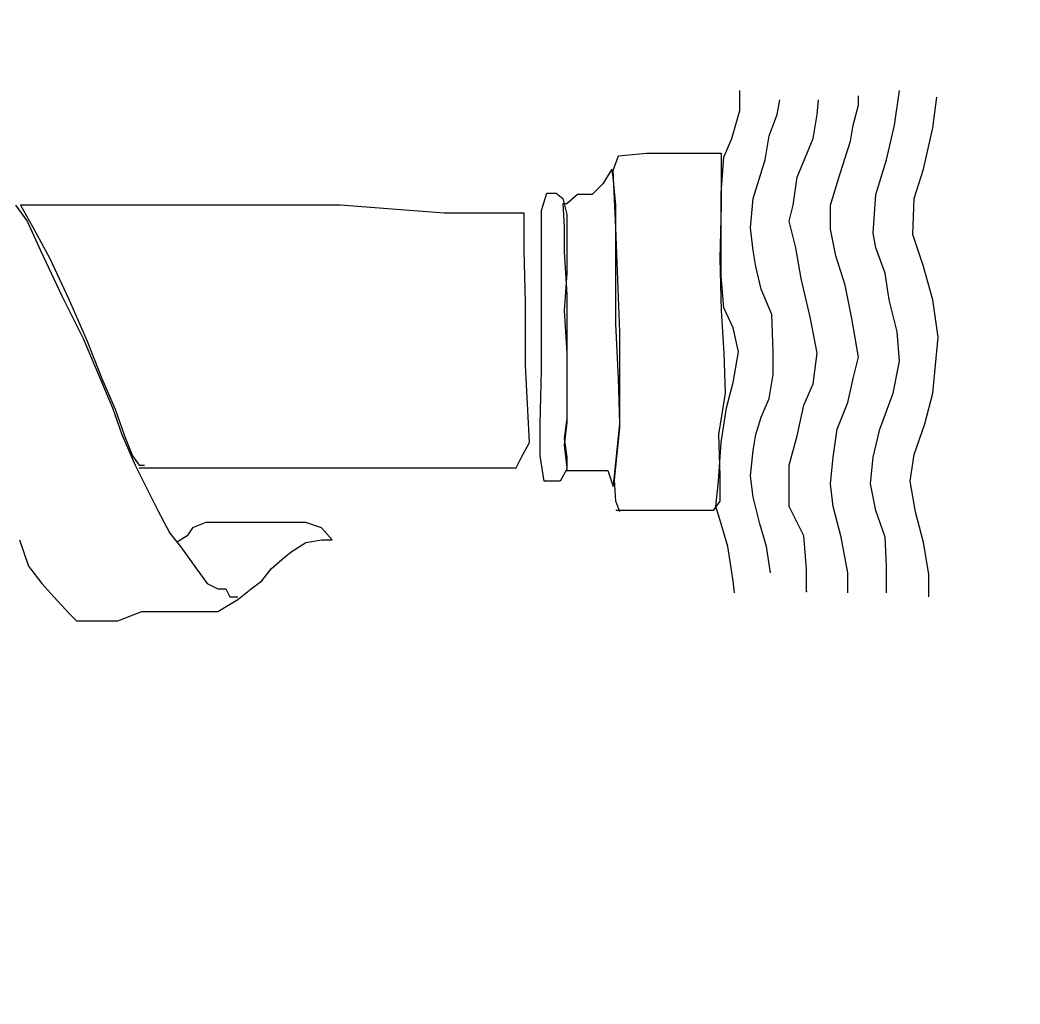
# Model space of a CAD drawing. Extents: x 731154 to 731744, y 4379381 to 4380408.
# Drawn here: x 731193.23 to 731200.74, y 4380228.09 to 4380235.47 of the extents above; entities that cross this region are included whole.
import ezdxf

# ---------------------------------------------------------------- set-up
doc = ezdxf.new("R2010")
doc.units = 0
doc.layers.get('0').update_dxf_attribs({"linetype": 'CONTINUOUS'})

msp = doc.modelspace()

# ---------------------------------------------------------------- linework, layer by layer
at = {"color": 0, "linetype": 'CONTINUOUS'}
for p, q in [((731198.64, 4380234.79), (731198.64, 4380234.94)), ((731198.64, 4380234.79), (731198.64, 4380234.94)), ((731199.53, 4380234.83), (731199.53, 4380234.9)), ((731199.53, 4380234.83), (731199.53, 4380234.9)), ((731199.8, 4380234.68), (731199.84, 4380234.94)), ((731199.8, 4380234.68), (731199.84, 4380234.94)), ((731200.09, 4380234.66), (731200.12, 4380234.89)), ((731200.09, 4380234.66), (731200.12, 4380234.89)), ((731198.92, 4380234.76), (731198.94, 4380234.87)), ((731198.92, 4380234.76), (731198.94, 4380234.87)), ((731199.22, 4380234.76), (731199.23, 4380234.87)), ((731199.22, 4380234.76), (731199.23, 4380234.87)), ((731199.49, 4380234.68), (731199.53, 4380234.83)), ((731199.49, 4380234.68), (731199.53, 4380234.83)), ((731198.58, 4380234.58), (731198.64, 4380234.79)), ((731198.58, 4380234.58), (731198.64, 4380234.79)), ((731198.86, 4380234.6), (731198.92, 4380234.76)), ((731198.86, 4380234.6), (731198.92, 4380234.76)), ((731199.19, 4380234.58), (731199.22, 4380234.76)), ((731199.19, 4380234.58), (731199.22, 4380234.76)), ((731199.47, 4380234.56), (731199.49, 4380234.68)), ((731199.47, 4380234.56), (731199.49, 4380234.68)), ((731199.74, 4380234.42), (731199.8, 4380234.68)), ((731199.74, 4380234.42), (731199.8, 4380234.68)), ((731200.02, 4380234.35), (731200.09, 4380234.66)), ((731200.02, 4380234.35), (731200.09, 4380234.66)), ((731198.52, 4380234.44), (731198.58, 4380234.58)), ((731198.52, 4380234.44), (731198.58, 4380234.58)), ((731198.83, 4380234.42), (731198.86, 4380234.6)), ((731198.83, 4380234.42), (731198.86, 4380234.6)), ((731199.07, 4380234.29), (731199.19, 4380234.58)), ((731199.07, 4380234.29), (731199.19, 4380234.58)), ((731199.39, 4380234.31), (731199.47, 4380234.56)), ((731199.39, 4380234.31), (731199.47, 4380234.56)), ((731197.69, 4380234.34), (731197.73, 4380234.45)), ((731197.69, 4380234.34), (731197.73, 4380234.45)), ((731197.73, 4380234.45), (731197.94, 4380234.47)), ((731197.73, 4380234.45), (731197.94, 4380234.47)), ((731197.94, 4380234.47), (731198.25, 4380234.47)), ((731197.94, 4380234.47), (731198.25, 4380234.47)), ((731198.25, 4380234.47), (731198.4, 4380234.47)), ((731198.25, 4380234.47), (731198.4, 4380234.47)), ((731198.4, 4380234.47), (731198.5, 4380234.47)), ((731198.4, 4380234.47), (731198.5, 4380234.47)), ((731198.5, 4380234.47), (731198.5, 4380234.36)), ((731198.5, 4380234.47), (731198.5, 4380234.36)), ((731198.5, 4380234.17), (731198.52, 4380234.44)), ((731198.5, 4380234.17), (731198.52, 4380234.44)), ((731197.68, 4380234.35), (731197.61, 4380234.24)), ((731197.68, 4380234.35), (731197.61, 4380234.24)), ((731197.69, 4380234.29), (731197.68, 4380234.35)), ((731197.69, 4380234.29), (731197.68, 4380234.35)), ((731198.5, 4380234.36), (731198.5, 4380234.08)), ((731198.5, 4380234.36), (731198.5, 4380234.08)), ((731198.74, 4380234.13), (731198.83, 4380234.42)), ((731198.74, 4380234.13), (731198.83, 4380234.42)), ((731199.66, 4380234.16), (731199.74, 4380234.42)), ((731199.66, 4380234.16), (731199.74, 4380234.42)), ((731199.95, 4380234.13), (731200.02, 4380234.35)), ((731199.95, 4380234.13), (731200.02, 4380234.35)), ((731197.71, 4380233.91), (731197.69, 4380234.34)), ((731197.71, 4380233.91), (731197.69, 4380234.34)), ((731197.71, 4380234.08), (731197.69, 4380234.29)), ((731197.71, 4380234.08), (731197.69, 4380234.29)), ((731199.04, 4380234.08), (731199.07, 4380234.29)), ((731199.04, 4380234.08), (731199.07, 4380234.29)), ((731199.32, 4380234.08), (731199.39, 4380234.31)), ((731199.32, 4380234.08), (731199.39, 4380234.31)), ((731197.61, 4380234.24), (731197.53, 4380234.16)), ((731197.61, 4380234.24), (731197.53, 4380234.16)), ((731197.15, 4380234.04), (731197.19, 4380234.17)), ((731197.15, 4380234.04), (731197.19, 4380234.17)), ((731197.19, 4380234.17), (731197.26, 4380234.17)), ((731197.19, 4380234.17), (731197.26, 4380234.17)), ((731197.26, 4380234.17), (731197.31, 4380234.13)), ((731197.26, 4380234.17), (731197.31, 4380234.13)), ((731197.31, 4380234.13), (731197.34, 4380234.01)), ((731197.31, 4380234.13), (731197.34, 4380234.01)), ((731197.42, 4380234.16), (731197.34, 4380234.09)), ((731197.42, 4380234.16), (731197.34, 4380234.09)), ((731197.53, 4380234.16), (731197.42, 4380234.16)), ((731197.53, 4380234.16), (731197.42, 4380234.16)), ((731198.5, 4380233.87), (731198.5, 4380234.17)), ((731198.5, 4380233.87), (731198.5, 4380234.17)), ((731198.72, 4380233.91), (731198.74, 4380234.13)), ((731198.72, 4380233.91), (731198.74, 4380234.13)), ((731199.64, 4380233.87), (731199.66, 4380234.16)), ((731199.64, 4380233.87), (731199.66, 4380234.16)), ((731199.94, 4380233.86), (731199.95, 4380234.13)), ((731199.94, 4380233.86), (731199.95, 4380234.13)), ((731193.2, 4380234.08), (731193.29, 4380233.96)), ((731193.2, 4380234.08), (731193.29, 4380233.96)), ((731193.29, 4380234.08), (731193.24, 4380234.08)), ((731193.24, 4380234.08), (731193.33, 4380233.92)), ((731193.29, 4380234.08), (731193.24, 4380234.08)), ((731193.24, 4380234.08), (731193.33, 4380233.92)), ((731193.44, 4380234.08), (731193.29, 4380234.08)), ((731193.44, 4380234.08), (731193.29, 4380234.08)), ((731193.82, 4380234.08), (731193.44, 4380234.08)), ((731193.82, 4380234.08), (731193.44, 4380234.08)), ((731194.42, 4380234.08), (731193.82, 4380234.08)), ((731194.42, 4380234.08), (731193.82, 4380234.08)), ((731194.92, 4380234.08), (731194.42, 4380234.08)), ((731194.92, 4380234.08), (731194.42, 4380234.08)), ((731195.64, 4380234.08), (731194.92, 4380234.08)), ((731195.64, 4380234.08), (731194.92, 4380234.08)), ((731196.42, 4380234.02), (731195.64, 4380234.08)), ((731196.42, 4380234.02), (731195.64, 4380234.08)), ((731197.34, 4380234.09), (731197.31, 4380234.09)), ((731197.31, 4380234.09), (731197.32, 4380233.92)), ((731197.34, 4380234.09), (731197.31, 4380234.09)), ((731197.31, 4380234.09), (731197.32, 4380233.92)), ((731197.71, 4380233.73), (731197.71, 4380234.08)), ((731197.71, 4380233.73), (731197.71, 4380234.08)), ((731198.5, 4380234.08), (731198.49, 4380233.68)), ((731198.5, 4380234.08), (731198.49, 4380233.68)), ((731199.01, 4380233.96), (731199.04, 4380234.08)), ((731199.01, 4380233.96), (731199.04, 4380234.08)), ((731199.32, 4380233.9), (731199.32, 4380234.08)), ((731199.32, 4380233.9), (731199.32, 4380234.08)), ((731196.88, 4380234.02), (731196.42, 4380234.02)), ((731196.88, 4380234.02), (731196.42, 4380234.02)), ((731197.02, 4380234.02), (731196.88, 4380234.02)), ((731197.02, 4380234.02), (731196.88, 4380234.02)), ((731197.02, 4380233.96), (731197.02, 4380234.02)), ((731197.02, 4380233.96), (731197.02, 4380234.02)), ((731197.15, 4380233.84), (731197.15, 4380234.04)), ((731197.15, 4380233.84), (731197.15, 4380234.04)), ((731197.34, 4380234.01), (731197.34, 4380233.91)), ((731197.34, 4380234.01), (731197.34, 4380233.91)), ((731193.29, 4380233.96), (731193.39, 4380233.74)), ((731193.29, 4380233.96), (731193.39, 4380233.74)), ((731193.33, 4380233.92), (731193.46, 4380233.68)), ((731193.33, 4380233.92), (731193.46, 4380233.68)), ((731197.02, 4380233.74), (731197.02, 4380233.96)), ((731197.02, 4380233.74), (731197.02, 4380233.96)), ((731197.32, 4380233.92), (731197.32, 4380233.73)), ((731197.32, 4380233.92), (731197.32, 4380233.73)), ((731197.34, 4380233.91), (731197.34, 4380233.57)), ((731197.34, 4380233.91), (731197.34, 4380233.57)), ((731197.74, 4380233.13), (731197.71, 4380233.91)), ((731197.74, 4380233.13), (731197.71, 4380233.91)), ((731198.74, 4380233.74), (731198.72, 4380233.91)), ((731198.74, 4380233.74), (731198.72, 4380233.91)), ((731199.06, 4380233.76), (731199.01, 4380233.96)), ((731199.06, 4380233.76), (731199.01, 4380233.96)), ((731199.36, 4380233.7), (731199.32, 4380233.9)), ((731199.36, 4380233.7), (731199.32, 4380233.9)), ((731197.15, 4380233.38), (731197.15, 4380233.84)), ((731197.15, 4380233.38), (731197.15, 4380233.84)), ((731198.5, 4380233.55), (731198.5, 4380233.87)), ((731198.5, 4380233.55), (731198.5, 4380233.87)), ((731199.66, 4380233.76), (731199.64, 4380233.87)), ((731199.66, 4380233.76), (731199.64, 4380233.87)), ((731200.02, 4380233.62), (731199.94, 4380233.86)), ((731200.02, 4380233.62), (731199.94, 4380233.86)), ((731199.1, 4380233.53), (731199.06, 4380233.76)), ((731199.1, 4380233.53), (731199.06, 4380233.76)), ((731199.73, 4380233.57), (731199.66, 4380233.76)), ((731199.73, 4380233.57), (731199.66, 4380233.76)), ((731193.39, 4380233.74), (731193.55, 4380233.4)), ((731193.39, 4380233.74), (731193.55, 4380233.4)), ((731193.46, 4380233.68), (731193.6, 4380233.38)), ((731193.46, 4380233.68), (731193.6, 4380233.38)), ((731197.03, 4380233.35), (731197.02, 4380233.74)), ((731197.03, 4380233.35), (731197.02, 4380233.74)), ((731197.32, 4380233.73), (731197.34, 4380233.41)), ((731197.32, 4380233.73), (731197.34, 4380233.41)), ((731197.71, 4380233.19), (731197.71, 4380233.73)), ((731197.71, 4380233.19), (731197.71, 4380233.73)), ((731198.49, 4380233.68), (731198.5, 4380233.29)), ((731198.49, 4380233.68), (731198.5, 4380233.29)), ((731198.76, 4380233.62), (731198.74, 4380233.74)), ((731198.76, 4380233.62), (731198.74, 4380233.74)), ((731199.43, 4380233.48), (731199.36, 4380233.7)), ((731199.43, 4380233.48), (731199.36, 4380233.7)), ((731198.8, 4380233.45), (731198.76, 4380233.62)), ((731198.8, 4380233.45), (731198.76, 4380233.62)), ((731200.09, 4380233.37), (731200.02, 4380233.62)), ((731200.09, 4380233.37), (731200.02, 4380233.62)), ((731197.34, 4380233.57), (731197.32, 4380233.29)), ((731197.34, 4380233.57), (731197.32, 4380233.29)), ((731198.52, 4380233.31), (731198.5, 4380233.55)), ((731198.52, 4380233.31), (731198.5, 4380233.55)), ((731199.17, 4380233.23), (731199.1, 4380233.53)), ((731199.17, 4380233.23), (731199.1, 4380233.53)), ((731199.76, 4380233.37), (731199.73, 4380233.57)), ((731199.76, 4380233.37), (731199.73, 4380233.57)), ((731198.88, 4380233.26), (731198.8, 4380233.45)), ((731198.88, 4380233.26), (731198.8, 4380233.45)), ((731199.48, 4380233.23), (731199.43, 4380233.48)), ((731199.48, 4380233.23), (731199.43, 4380233.48)), ((731193.55, 4380233.4), (731193.71, 4380233.08)), ((731193.55, 4380233.4), (731193.71, 4380233.08)), ((731193.6, 4380233.38), (731193.74, 4380233.06)), ((731193.6, 4380233.38), (731193.74, 4380233.06)), ((731197.15, 4380232.84), (731197.15, 4380233.38)), ((731197.15, 4380232.84), (731197.15, 4380233.38)), ((731197.34, 4380233.41), (731197.34, 4380233.11)), ((731197.34, 4380233.41), (731197.34, 4380233.11)), ((731197.03, 4380232.88), (731197.03, 4380233.35)), ((731197.03, 4380232.88), (731197.03, 4380233.35)), ((731198.59, 4380233.16), (731198.52, 4380233.31)), ((731198.59, 4380233.16), (731198.52, 4380233.31)), ((731199.82, 4380233.13), (731199.76, 4380233.37)), ((731199.82, 4380233.13), (731199.76, 4380233.37)), ((731200.13, 4380233.09), (731200.09, 4380233.37)), ((731200.13, 4380233.09), (731200.09, 4380233.37)), ((731197.32, 4380233.29), (731197.34, 4380232.97)), ((731197.32, 4380233.29), (731197.34, 4380232.97)), ((731198.5, 4380233.29), (731198.52, 4380232.97)), ((731198.5, 4380233.29), (731198.52, 4380232.97)), ((731198.89, 4380232.98), (731198.88, 4380233.26)), ((731198.89, 4380232.98), (731198.88, 4380233.26)), ((731199.22, 4380232.97), (731199.17, 4380233.23)), ((731199.22, 4380232.97), (731199.17, 4380233.23)), ((731199.53, 4380232.94), (731199.48, 4380233.23)), ((731199.53, 4380232.94), (731199.48, 4380233.23)), ((731197.73, 4380232.78), (731197.71, 4380233.19)), ((731197.73, 4380232.78), (731197.71, 4380233.19)), ((731198.63, 4380232.98), (731198.59, 4380233.16)), ((731198.63, 4380232.98), (731198.59, 4380233.16)), ((731193.71, 4380233.08), (731193.82, 4380232.82)), ((731193.71, 4380233.08), (731193.82, 4380232.82)), ((731197.34, 4380233.11), (731197.34, 4380232.75)), ((731197.34, 4380233.11), (731197.34, 4380232.75)), ((731197.74, 4380232.41), (731197.74, 4380233.13)), ((731197.74, 4380232.41), (731197.74, 4380233.13)), ((731199.84, 4380232.91), (731199.82, 4380233.13)), ((731199.84, 4380232.91), (731199.82, 4380233.13)), ((731200.11, 4380232.88), (731200.13, 4380233.09)), ((731200.11, 4380232.88), (731200.13, 4380233.09)), ((731193.74, 4380233.06), (731193.85, 4380232.78)), ((731193.74, 4380233.06), (731193.85, 4380232.78)), ((731197.34, 4380232.97), (731197.34, 4380232.67)), ((731197.34, 4380232.97), (731197.34, 4380232.67)), ((731198.52, 4380232.97), (731198.53, 4380232.67)), ((731198.52, 4380232.97), (731198.53, 4380232.67)), ((731198.59, 4380232.75), (731198.63, 4380232.98)), ((731198.59, 4380232.75), (731198.63, 4380232.98)), ((731198.89, 4380232.81), (731198.89, 4380232.98)), ((731198.89, 4380232.81), (731198.89, 4380232.98)), ((731199.19, 4380232.74), (731199.22, 4380232.97)), ((731199.19, 4380232.74), (731199.22, 4380232.97)), ((731199.49, 4380232.78), (731199.53, 4380232.94)), ((731199.49, 4380232.78), (731199.53, 4380232.94)), ((731197.06, 4380232.3), (731197.03, 4380232.88)), ((731197.06, 4380232.3), (731197.03, 4380232.88)), ((731199.79, 4380232.67), (731199.84, 4380232.91)), ((731199.79, 4380232.67), (731199.84, 4380232.91)), ((731200.09, 4380232.67), (731200.11, 4380232.88)), ((731200.09, 4380232.67), (731200.11, 4380232.88)), ((731193.82, 4380232.82), (731193.93, 4380232.56)), ((731193.82, 4380232.82), (731193.93, 4380232.56)), ((731193.85, 4380232.78), (731193.95, 4380232.55)), ((731193.85, 4380232.78), (731193.95, 4380232.55)), ((731197.14, 4380232.44), (731197.15, 4380232.84)), ((731197.14, 4380232.44), (731197.15, 4380232.84)), ((731197.74, 4380232.44), (731197.73, 4380232.78)), ((731197.74, 4380232.44), (731197.73, 4380232.78)), ((731198.86, 4380232.63), (731198.89, 4380232.81)), ((731198.86, 4380232.63), (731198.89, 4380232.81)), ((731199.45, 4380232.6), (731199.49, 4380232.78)), ((731199.45, 4380232.6), (731199.49, 4380232.78)), ((731197.34, 4380232.75), (731197.34, 4380232.45)), ((731197.34, 4380232.75), (731197.34, 4380232.45)), ((731198.54, 4380232.56), (731198.59, 4380232.75)), ((731198.54, 4380232.56), (731198.59, 4380232.75)), ((731199.12, 4380232.58), (731199.19, 4380232.74)), ((731199.12, 4380232.58), (731199.19, 4380232.74)), ((731197.34, 4380232.67), (731197.34, 4380232.48)), ((731197.34, 4380232.67), (731197.34, 4380232.48)), ((731198.53, 4380232.67), (731198.48, 4380232.36)), ((731198.53, 4380232.67), (731198.48, 4380232.36)), ((731198.8, 4380232.49), (731198.86, 4380232.63)), ((731198.8, 4380232.49), (731198.86, 4380232.63)), ((731199.69, 4380232.4), (731199.79, 4380232.67)), ((731199.69, 4380232.4), (731199.79, 4380232.67)), ((731200.03, 4380232.44), (731200.09, 4380232.67)), ((731200.03, 4380232.44), (731200.09, 4380232.67)), ((731193.93, 4380232.56), (731194, 4380232.36)), ((731193.93, 4380232.56), (731194, 4380232.36)), ((731193.95, 4380232.55), (731194.02, 4380232.35)), ((731193.95, 4380232.55), (731194.02, 4380232.35)), ((731198.5, 4380232.3), (731198.54, 4380232.56)), ((731198.5, 4380232.3), (731198.54, 4380232.56)), ((731199.07, 4380232.35), (731199.12, 4380232.58)), ((731199.07, 4380232.35), (731199.12, 4380232.58)), ((731199.37, 4380232.4), (731199.45, 4380232.6)), ((731199.37, 4380232.4), (731199.45, 4380232.6)), ((731197.34, 4380232.48), (731197.32, 4380232.33)), ((731197.34, 4380232.48), (731197.32, 4380232.33)), ((731198.76, 4380232.36), (731198.8, 4380232.49)), ((731198.76, 4380232.36), (731198.8, 4380232.49)), ((731197.14, 4380232.2), (731197.14, 4380232.44)), ((731197.14, 4380232.2), (731197.14, 4380232.44)), ((731197.34, 4380232.45), (731197.32, 4380232.28)), ((731197.34, 4380232.45), (731197.32, 4380232.28)), ((731197.7, 4380232.05), (731197.74, 4380232.44)), ((731197.7, 4380232.05), (731197.74, 4380232.44)), ((731197.7, 4380232.02), (731197.74, 4380232.41)), ((731197.7, 4380232.02), (731197.74, 4380232.41)), ((731199.34, 4380232.19), (731199.37, 4380232.4)), ((731199.34, 4380232.19), (731199.37, 4380232.4)), ((731199.64, 4380232.19), (731199.69, 4380232.4)), ((731199.64, 4380232.19), (731199.69, 4380232.4)), ((731199.95, 4380232.21), (731200.03, 4380232.44)), ((731199.95, 4380232.21), (731200.03, 4380232.44)), ((731194, 4380232.36), (731194.1, 4380232.13)), ((731194, 4380232.36), (731194.1, 4380232.13)), ((731194.02, 4380232.35), (731194.08, 4380232.2)), ((731194.02, 4380232.35), (731194.08, 4380232.2)), ((731197.32, 4380232.33), (731197.34, 4380232.19)), ((731197.32, 4380232.33), (731197.34, 4380232.19)), ((731198.48, 4380232.36), (731198.49, 4380232.05)), ((731198.48, 4380232.36), (731198.49, 4380232.05)), ((731198.74, 4380232.24), (731198.76, 4380232.36)), ((731198.74, 4380232.24), (731198.76, 4380232.36)), ((731199.01, 4380232.13), (731199.07, 4380232.35)), ((731199.01, 4380232.13), (731199.07, 4380232.35)), ((731197, 4380232.19), (731197.06, 4380232.3)), ((731197, 4380232.19), (731197.06, 4380232.3)), ((731197.32, 4380232.28), (731197.34, 4380232.11)), ((731197.32, 4380232.28), (731197.34, 4380232.11)), ((731198.48, 4380232.01), (731198.5, 4380232.3)), ((731198.48, 4380232.01), (731198.5, 4380232.3)), ((731194.08, 4380232.2), (731194.13, 4380232.13)), ((731194.08, 4380232.2), (731194.13, 4380232.13)), ((731196.96, 4380232.11), (731197, 4380232.19)), ((731196.96, 4380232.11), (731197, 4380232.19)), ((731197.17, 4380232.01), (731197.14, 4380232.2)), ((731197.17, 4380232.01), (731197.14, 4380232.2)), ((731197.34, 4380232.19), (731197.34, 4380232.1)), ((731197.34, 4380232.19), (731197.34, 4380232.1)), ((731198.72, 4380232.05), (731198.74, 4380232.24)), ((731198.72, 4380232.05), (731198.74, 4380232.24)), ((731199.32, 4380231.99), (731199.34, 4380232.19)), ((731199.32, 4380231.99), (731199.34, 4380232.19)), ((731199.62, 4380231.99), (731199.64, 4380232.19)), ((731199.62, 4380231.99), (731199.64, 4380232.19)), ((731199.92, 4380232.01), (731199.95, 4380232.21)), ((731199.92, 4380232.01), (731199.95, 4380232.21)), ((731194.1, 4380232.13), (731194.17, 4380231.99)), ((731194.1, 4380232.13), (731194.17, 4380231.99)), ((731194.13, 4380232.13), (731194.17, 4380232.13)), ((731194.13, 4380232.13), (731194.17, 4380232.13)), ((731194.13, 4380232.11), (731194.73, 4380232.11)), ((731194.13, 4380232.11), (731194.73, 4380232.11)), ((731194.73, 4380232.11), (731195.73, 4380232.11)), ((731194.73, 4380232.11), (731195.73, 4380232.11)), ((731195.73, 4380232.11), (731196.47, 4380232.11)), ((731195.73, 4380232.11), (731196.47, 4380232.11)), ((731196.47, 4380232.11), (731196.96, 4380232.11)), ((731196.47, 4380232.11), (731196.96, 4380232.11)), ((731197.34, 4380232.1), (731197.29, 4380232.01)), ((731197.34, 4380232.1), (731197.29, 4380232.01)), ((731199.01, 4380231.82), (731199.01, 4380232.13)), ((731199.01, 4380231.82), (731199.01, 4380232.13)), ((731197.34, 4380232.09), (731197.42, 4380232.09)), ((731197.34, 4380232.09), (731197.42, 4380232.09)), ((731197.42, 4380232.09), (731197.5, 4380232.09)), ((731197.42, 4380232.09), (731197.5, 4380232.09)), ((731197.5, 4380232.09), (731197.6, 4380232.09)), ((731197.5, 4380232.09), (731197.6, 4380232.09)), ((731197.6, 4380232.09), (731197.65, 4380232.09)), ((731197.6, 4380232.09), (731197.65, 4380232.09)), ((731197.65, 4380232.09), (731197.69, 4380231.97)), ((731197.65, 4380232.09), (731197.69, 4380231.97)), ((731197.69, 4380231.97), (731197.7, 4380232.05)), ((731197.69, 4380231.97), (731197.7, 4380232.05)), ((731198.49, 4380232.05), (731198.49, 4380231.86)), ((731198.49, 4380232.05), (731198.49, 4380231.86)), ((731198.74, 4380231.89), (731198.72, 4380232.05)), ((731198.74, 4380231.89), (731198.72, 4380232.05)), ((731194.17, 4380231.99), (731194.27, 4380231.79)), ((731194.17, 4380231.99), (731194.27, 4380231.79)), ((731197.25, 4380232.01), (731197.17, 4380232.01)), ((731197.25, 4380232.01), (731197.17, 4380232.01)), ((731197.29, 4380232.01), (731197.25, 4380232.01)), ((731197.29, 4380232.01), (731197.25, 4380232.01)), ((731197.71, 4380231.86), (731197.7, 4380232.02)), ((731197.71, 4380231.86), (731197.7, 4380232.02)), ((731198.46, 4380231.82), (731198.48, 4380232.01)), ((731198.46, 4380231.82), (731198.48, 4380232.01)), ((731199.34, 4380231.82), (731199.32, 4380231.99)), ((731199.34, 4380231.82), (731199.32, 4380231.99)), ((731199.66, 4380231.79), (731199.62, 4380231.99)), ((731199.66, 4380231.79), (731199.62, 4380231.99)), ((731199.96, 4380231.78), (731199.92, 4380232.01)), ((731199.96, 4380231.78), (731199.92, 4380232.01)), ((731198.79, 4380231.69), (731198.74, 4380231.89)), ((731198.79, 4380231.69), (731198.74, 4380231.89)), ((731197.74, 4380231.78), (731197.71, 4380231.86)), ((731197.74, 4380231.78), (731197.71, 4380231.86)), ((731198.49, 4380231.86), (731198.44, 4380231.79)), ((731198.49, 4380231.86), (731198.44, 4380231.79)), ((731198.5, 4380231.69), (731198.46, 4380231.82)), ((731198.5, 4380231.69), (731198.46, 4380231.82)), ((731199.12, 4380231.6), (731199.01, 4380231.82)), ((731199.12, 4380231.6), (731199.01, 4380231.82)), ((731199.4, 4380231.59), (731199.34, 4380231.82)), ((731199.4, 4380231.59), (731199.34, 4380231.82)), ((731194.27, 4380231.79), (731194.36, 4380231.62)), ((731194.27, 4380231.79), (731194.36, 4380231.62)), ((731197.77, 4380231.79), (731197.71, 4380231.79)), ((731197.77, 4380231.79), (731197.71, 4380231.79)), ((731197.9, 4380231.79), (731197.77, 4380231.79)), ((731197.9, 4380231.79), (731197.77, 4380231.79)), ((731198.1, 4380231.79), (731197.9, 4380231.79)), ((731198.1, 4380231.79), (731197.9, 4380231.79)), ((731198.35, 4380231.79), (731198.1, 4380231.79)), ((731198.35, 4380231.79), (731198.1, 4380231.79)), ((731198.44, 4380231.79), (731198.35, 4380231.79)), ((731198.44, 4380231.79), (731198.35, 4380231.79)), ((731199.73, 4380231.59), (731199.66, 4380231.79)), ((731199.73, 4380231.59), (731199.66, 4380231.79)), ((731200.02, 4380231.55), (731199.96, 4380231.78)), ((731200.02, 4380231.55), (731199.96, 4380231.78)), ((731194.53, 4380231.66), (731194.49, 4380231.6)), ((731194.53, 4380231.66), (731194.49, 4380231.6)), ((731194.63, 4380231.7), (731194.53, 4380231.66)), ((731194.63, 4380231.7), (731194.53, 4380231.66)), ((731194.73, 4380231.7), (731194.63, 4380231.7)), ((731194.73, 4380231.7), (731194.63, 4380231.7)), ((731194.9, 4380231.7), (731194.73, 4380231.7)), ((731194.9, 4380231.7), (731194.73, 4380231.7)), ((731195.01, 4380231.7), (731194.9, 4380231.7)), ((731195.01, 4380231.7), (731194.9, 4380231.7)), ((731195.16, 4380231.7), (731195.01, 4380231.7)), ((731195.16, 4380231.7), (731195.01, 4380231.7)), ((731195.28, 4380231.7), (731195.16, 4380231.7)), ((731195.28, 4380231.7), (731195.16, 4380231.7)), ((731195.38, 4380231.7), (731195.28, 4380231.7)), ((731195.38, 4380231.7), (731195.28, 4380231.7)), ((731195.5, 4380231.66), (731195.38, 4380231.7)), ((731195.5, 4380231.66), (731195.38, 4380231.7)), ((731195.58, 4380231.57), (731195.5, 4380231.66)), ((731195.58, 4380231.57), (731195.5, 4380231.66)), ((731198.55, 4380231.52), (731198.5, 4380231.69)), ((731198.55, 4380231.52), (731198.5, 4380231.69)), ((731198.84, 4380231.52), (731198.79, 4380231.69)), ((731198.84, 4380231.52), (731198.79, 4380231.69)), ((731194.36, 4380231.62), (731194.44, 4380231.52)), ((731194.36, 4380231.62), (731194.44, 4380231.52)), ((731194.49, 4380231.6), (731194.41, 4380231.55)), ((731194.49, 4380231.6), (731194.41, 4380231.55)), ((731199.14, 4380231.35), (731199.12, 4380231.6)), ((731199.14, 4380231.35), (731199.12, 4380231.6)), ((731199.45, 4380231.32), (731199.4, 4380231.59)), ((731199.45, 4380231.32), (731199.4, 4380231.59)), ((731199.74, 4380231.37), (731199.73, 4380231.59)), ((731199.74, 4380231.37), (731199.73, 4380231.59)), ((731193.23, 4380231.57), (731193.3, 4380231.37)), ((731193.23, 4380231.57), (731193.3, 4380231.37)), ((731194.44, 4380231.52), (731194.56, 4380231.35)), ((731194.44, 4380231.52), (731194.56, 4380231.35)), ((731195.27, 4380231.48), (731195.38, 4380231.55)), ((731195.27, 4380231.48), (731195.38, 4380231.55)), ((731195.38, 4380231.55), (731195.5, 4380231.57)), ((731195.38, 4380231.55), (731195.5, 4380231.57)), ((731195.5, 4380231.57), (731195.58, 4380231.57)), ((731195.5, 4380231.57), (731195.58, 4380231.57)), ((731198.59, 4380231.26), (731198.55, 4380231.52)), ((731198.59, 4380231.26), (731198.55, 4380231.52)), ((731198.87, 4380231.32), (731198.84, 4380231.52)), ((731198.87, 4380231.32), (731198.84, 4380231.52)), ((731200.06, 4380231.31), (731200.02, 4380231.55)), ((731200.06, 4380231.31), (731200.02, 4380231.55)), ((731195.2, 4380231.42), (731195.27, 4380231.48)), ((731195.2, 4380231.42), (731195.27, 4380231.48)), ((731193.3, 4380231.37), (731193.4, 4380231.24)), ((731193.3, 4380231.37), (731193.4, 4380231.24)), ((731194.56, 4380231.35), (731194.64, 4380231.24)), ((731194.56, 4380231.35), (731194.64, 4380231.24)), ((731195.05, 4380231.26), (731195.12, 4380231.35)), ((731195.05, 4380231.26), (731195.12, 4380231.35)), ((731195.12, 4380231.35), (731195.2, 4380231.42)), ((731195.12, 4380231.35), (731195.2, 4380231.42)), ((731199.14, 4380231.18), (731199.14, 4380231.35)), ((731199.14, 4380231.18), (731199.14, 4380231.35)), ((731199.74, 4380231.17), (731199.74, 4380231.37)), ((731199.74, 4380231.17), (731199.74, 4380231.37)), ((731199.45, 4380231.17), (731199.45, 4380231.32)), ((731199.45, 4380231.17), (731199.45, 4380231.32)), ((731200.06, 4380231.14), (731200.06, 4380231.31)), ((731200.06, 4380231.14), (731200.06, 4380231.31)), ((731193.4, 4380231.24), (731193.49, 4380231.14)), ((731193.4, 4380231.24), (731193.49, 4380231.14)), ((731194.64, 4380231.24), (731194.72, 4380231.2)), ((731194.64, 4380231.24), (731194.72, 4380231.2)), ((731194.72, 4380231.2), (731194.78, 4380231.2)), ((731194.72, 4380231.2), (731194.78, 4380231.2)), ((731194.78, 4380231.2), (731194.81, 4380231.14)), ((731194.78, 4380231.2), (731194.81, 4380231.14)), ((731194.87, 4380231.12), (731194.97, 4380231.2)), ((731194.87, 4380231.12), (731194.97, 4380231.2)), ((731194.97, 4380231.2), (731195.05, 4380231.26)), ((731194.97, 4380231.2), (731195.05, 4380231.26)), ((731198.6, 4380231.17), (731198.59, 4380231.26)), ((731198.6, 4380231.17), (731198.59, 4380231.26)), ((731193.49, 4380231.14), (731193.61, 4380231.01)), ((731193.49, 4380231.14), (731193.61, 4380231.01)), ((731194.81, 4380231.14), (731194.87, 4380231.14)), ((731194.81, 4380231.14), (731194.87, 4380231.14)), ((731194.72, 4380231.03), (731194.87, 4380231.12)), ((731194.72, 4380231.03), (731194.87, 4380231.12)), ((731193.61, 4380231.01), (731193.66, 4380230.96)), ((731193.61, 4380231.01), (731193.66, 4380230.96)), ((731193.97, 4380230.96), (731194.15, 4380231.03)), ((731193.97, 4380230.96), (731194.15, 4380231.03)), ((731194.15, 4380231.03), (731194.33, 4380231.03)), ((731194.15, 4380231.03), (731194.33, 4380231.03)), ((731194.33, 4380231.03), (731194.48, 4380231.03)), ((731194.33, 4380231.03), (731194.48, 4380231.03)), ((731194.48, 4380231.03), (731194.59, 4380231.03)), ((731194.48, 4380231.03), (731194.59, 4380231.03)), ((731194.59, 4380231.03), (731194.64, 4380231.03)), ((731194.59, 4380231.03), (731194.64, 4380231.03)), ((731194.64, 4380231.03), (731194.72, 4380231.03)), ((731194.64, 4380231.03), (731194.72, 4380231.03)), ((731193.66, 4380230.96), (731193.77, 4380230.96)), ((731193.66, 4380230.96), (731193.77, 4380230.96)), ((731193.77, 4380230.96), (731193.86, 4380230.96)), ((731193.77, 4380230.96), (731193.86, 4380230.96)), ((731193.86, 4380230.96), (731193.97, 4380230.96)), ((731193.86, 4380230.96), (731193.97, 4380230.96))]:
    msp.add_line(p, q, dxfattribs=at)
msp.add_point((731199.14, 4380231.18), dxfattribs=at)
msp.add_point((731199.14, 4380231.18), dxfattribs=at)

# ---------------------------------------------------------------- meshes
mesh = msp.add_polyface(dxfattribs=at)
corners = [(731154.5, 4379381), (731154.5, 4379381), (731154.5, 4379571.9618), (731462.5, 4379381), (731154.5, 4379746.4935), (731744, 4379381), (731154.5, 4380407.5), (731744, 4380042.0065), (731744, 4380407.5)]
mesh.append_faces([[corners[k] for k in face] for face in [(0, 1, 3, 2), (2, 3, 5, 4), (4, 5, 7, 6), (6, 7, 8, 8)]], dxfattribs={"vtx0": -1, "vtx2": -1, "color": 0})
mesh = msp.add_polyface(dxfattribs=at)
corners = [(731164.5, 4380221), (731164.5, 4380221), (731164.5, 4380395.2713), (731445.58, 4380221), (731164.5, 4380401.5), (731445.58, 4380227.2287), (731445.58, 4380401.5)]
mesh.append_faces([[corners[k] for k in face] for face in [(0, 1, 3, 2), (2, 3, 5, 4), (4, 5, 6, 6)]], dxfattribs={"vtx0": -1, "vtx2": -1, "color": 0})

doc.saveas('drawing.dxf')
